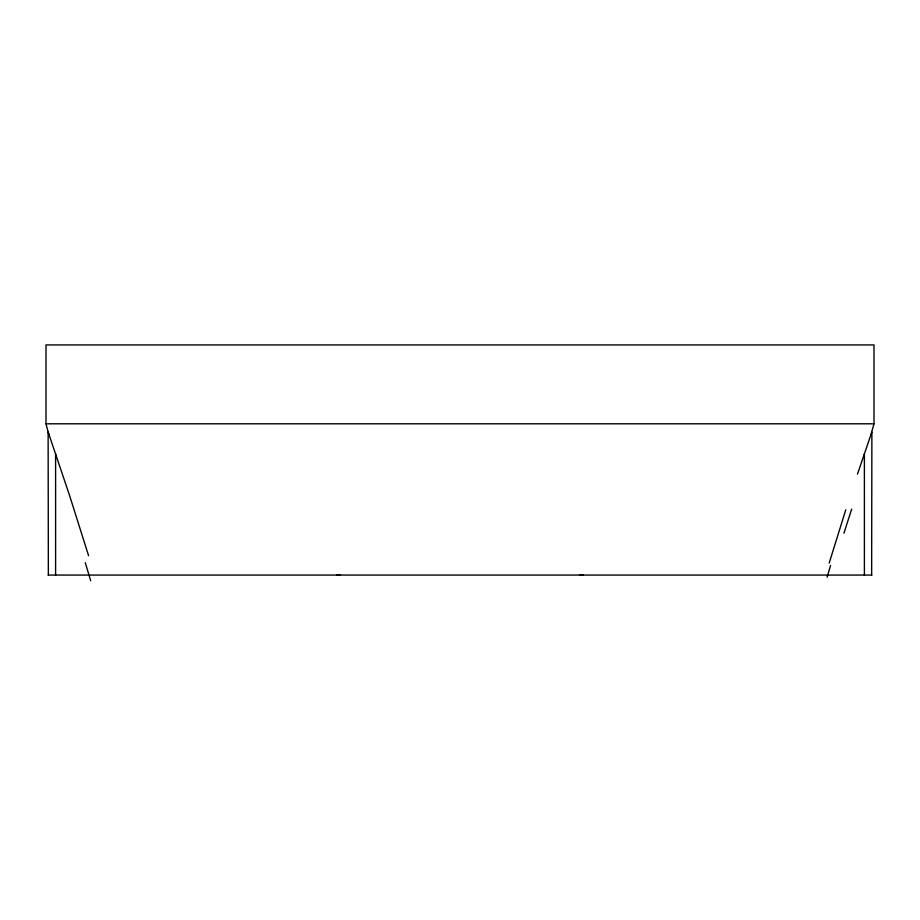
<?xml version="1.0" encoding="UTF-8"?>
<svg xmlns="http://www.w3.org/2000/svg" width="920" height="920" viewBox="0 0 920 920"><rect width="100%" height="100%" fill="white"/><g stroke="black" fill="none" stroke-linecap="round" stroke-linejoin="round"><path stroke-width="1.38" d="M48.357 575.069L48.127 432.078L46 423.798L46 344.931L874 344.931L874 423.798L870.814 435.103M829.184 563.097L845.79 509.76M857.463 474.122L871.033 434.47M871.516 433.09L871.884 432.043L871.643 575.069M46 423.798L874 423.798M48.127 575.069L871.872 575.069M48.484 433.09L48.127 432.078L48.703 433.722M48.633 433.527L49.185 435.103M48.967 434.47L69.529 495.328L88.584 555.726M864.397 453.64L864.397 575.069M55.602 453.64L55.602 575.069M85.249 562.603A520.444 74.267 74.5 0 1 90.677 580.727M583.222 575.069A19.711 19.711 0 0 1 579.634 574.735M340.365 574.735A19.711 19.711 0 0 1 336.777 575.069M843.939 533.209A235.508 9.901 -72.7 0 1 851.69 509.116M827.08 577.231A534.14 83.007 -74.6 0 1 830.576 565.535"/></g></svg>
